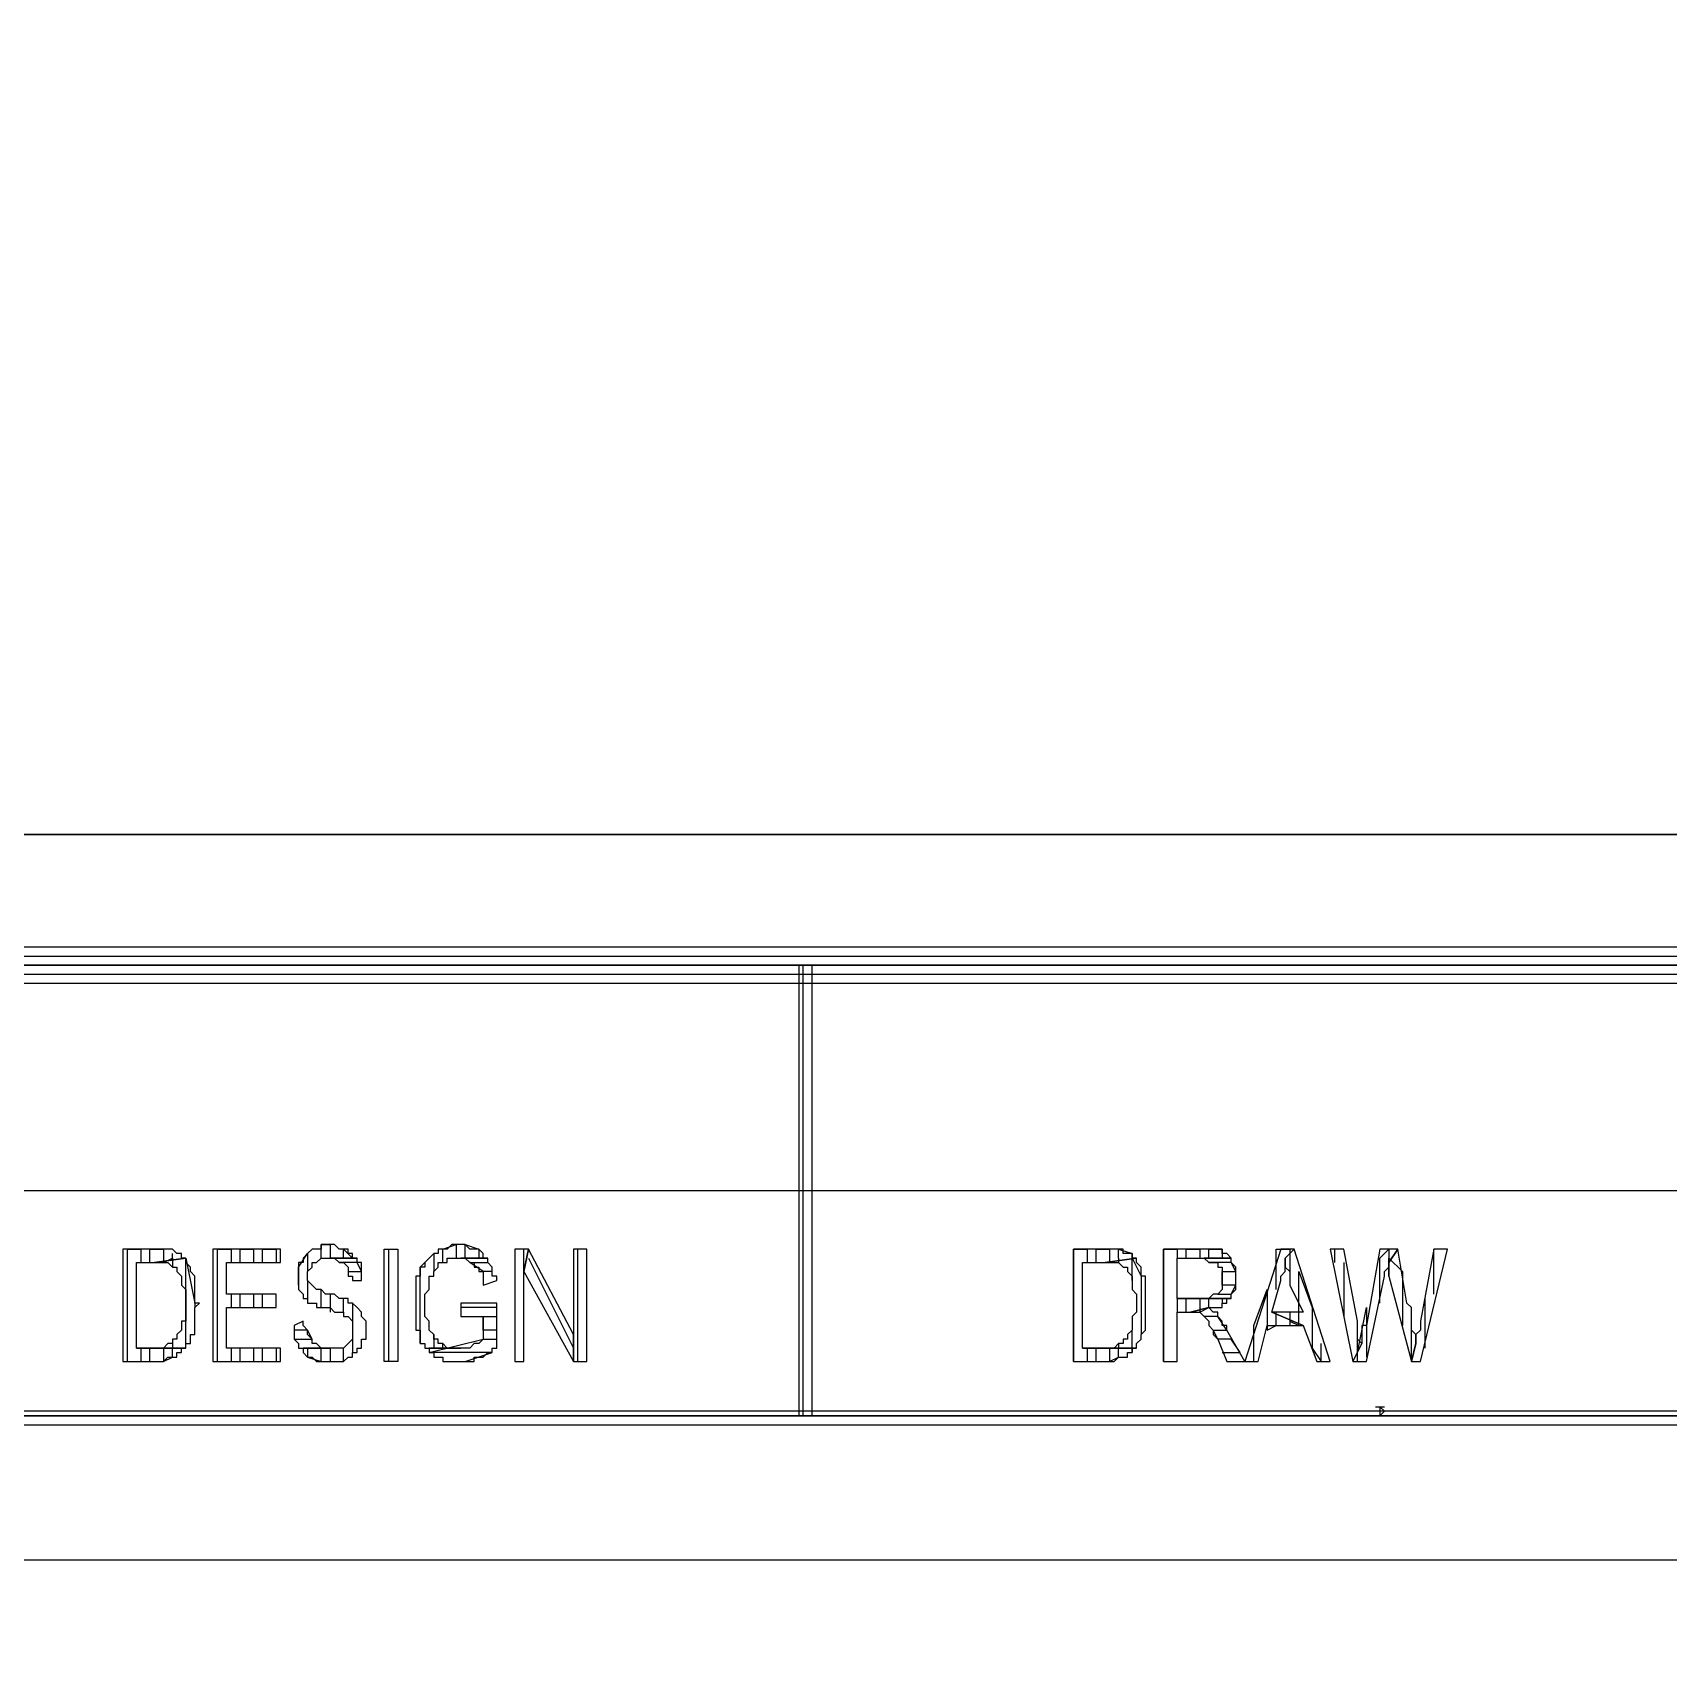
# Model space of a CAD drawing. Extents: x 0 to 594, y 0 to 420.
# Drawn here: x 486.9 to 523.2, y 66.43 to 102.8 of the extents above; entities that cross this region are included whole.
import ezdxf

# ---------------------------------------------------------------- set-up
doc = ezdxf.new("R2010")
doc.units = 0

msp = doc.modelspace()

# ---------------------------------------------------------------- linework, layer by layer
at = {"layer": 'GT_1', "flags": 128}
for points in [[(25, 10), (584, 10), (584, 85), (404, 85), (404, 410), (25, 410), (25, 10)], [(584, 85), (584, 410), (404, 410), (404, 85), (584, 85)], [(404, 82.5), (404, 81.7), (584, 81.7), (584, 82.5), (404, 82.5)], [(404, 81.9), (584, 81.9), (584, 82.1), (404, 82.1), (404, 82.3), (584, 82.3)], [(404, 82.1), (584, 82.1)], [(503.9, 72.1), (504.2, 72.1), (504.2, 82.1), (503.9, 82.1), (503.9, 72.1)], [(504, 72.1), (504, 82.1)], [(404, 77.1), (584, 77.1)], [(489.6, 75.8), (488.9, 75.8), (488.9, 73.3), (489.6, 73.3), (489.7, 73.3), (489.7, 73.3), (489.8, 73.3), (489.8, 73.3), (489.9, 73.4), (489.9, 73.4), (490, 73.4), (490, 73.4), (490.1, 73.4), (490.1, 73.5), (490.2, 73.5), (490.2, 73.5), (490.2, 73.6), (490.3, 73.6), (489.2, 73.6), (489.2, 75.5), (489.6, 75.5), (490.3, 75.6), (490.2, 75.6), (490.2, 75.7), (490.2, 75.7), (490.1, 75.7), (490.1, 75.7), (490, 75.8), (489.9, 75.8), (489.9, 75.8), (489.8, 75.8), (489.8, 75.8), (489.7, 75.8), (489.7, 75.8), (489.6, 75.8)], [(489, 73.3), (489, 75.8), (489.3, 75.8), (489.3, 75.5)], [(489.5, 75.5), (489.5, 75.8), (489.8, 75.8), (489.8, 75.5)], [(490, 75.6), (490, 75.7)], [(492.4, 75.8), (490.9, 75.8), (490.9, 73.3), (492.4, 73.3), (492.4, 73.6), (491.2, 73.6), (491.2, 74.5), (492.3, 74.5), (492.3, 74.8), (491.2, 74.8), (491.2, 75.5), (492.4, 75.5), (492.4, 75.8)], [(491, 73.3), (491, 75.8), (491.3, 75.8), (491.3, 75.5)], [(491.5, 75.5), (491.5, 75.8), (491.8, 75.8), (491.8, 75.5)], [(492, 75.5), (492, 75.8), (492.3, 75.8), (492.3, 75.5)], [(493.5, 75.9), (493.4, 75.9), (493.4, 75.9), (493.3, 75.9), (493.3, 75.8), (493.2, 75.8), (493.2, 75.8), (493.1, 75.8), (493.1, 75.8), (493, 75.7), (493, 75.7), (492.9, 75.6), (492.9, 75.6), (492.9, 75.5), (492.8, 75.5), (492.8, 75.4), (492.8, 75.4), (492.8, 75.3), (492.8, 75.2), (492.8, 75.2), (492.8, 75.1), (492.8, 75.1), (492.8, 75), (492.8, 74.9), (492.8, 74.9), (492.9, 74.8), (492.9, 74.8), (492.9, 74.7), (493, 74.7), (493, 74.6), (493.1, 74.6), (493.1, 74.6), (493.1, 74.6), (493.2, 74.6), (493.2, 74.5), (493.3, 74.5), (493.4, 74.5), (493.4, 74.5), (493.5, 74.5), (493.6, 74.4), (493.6, 74.4), (493.7, 74.4), (493.7, 74.4), (493.8, 74.4), (493.8, 74.4), (493.8, 74.3), (493.9, 74.3), (493.9, 74.3), (494, 74.2), (494, 74.2), (494, 74.1), (494, 74.1), (494, 74), (494, 74), (494, 73.9), (494, 73.9), (494, 73.8), (493.9, 73.7), (493.9, 73.7), (493.9, 73.7), (493.8, 73.6), (493.8, 73.6), (493.7, 73.6), (493.6, 73.6), (493.6, 73.6), (493.5, 73.6), (492.9, 73.6), (492.9, 73.5), (492.9, 73.5), (493, 73.4), (493, 73.4), (493.1, 73.4), (493.1, 73.4), (493.1, 73.4), (493.2, 73.3), (493.2, 73.3), (493.3, 73.3), (493.4, 73.3), (493.4, 73.3), (493.5, 73.3), (493.5, 73.3), (493.6, 73.3), (493.6, 73.3), (493.7, 73.3), (493.7, 73.3), (493.8, 73.3), (493.8, 73.3), (493.9, 73.4), (493.9, 73.4), (494, 73.4), (494, 73.5), (494.1, 73.5), (494.1, 73.6), (494.2, 73.6), (494.2, 73.7), (494.2, 73.7), (494.2, 73.8), (494.3, 73.8), (494.3, 73.9), (494.3, 74), (494.3, 74), (494.3, 74.1), (494.3, 74.1), (494.3, 74.2), (494.2, 74.3), (494.2, 74.3), (494.2, 74.4), (494.2, 74.4), (494.1, 74.5), (494.1, 74.5), (494, 74.6), (494, 74.6), (493.9, 74.6), (493.9, 74.7), (493.9, 74.7), (493.8, 74.7), (493.8, 74.7), (493.7, 74.7), (493.6, 74.8), (493.6, 74.8), (493.5, 74.8), (493.4, 74.8), (493.4, 74.8), (493.3, 74.9), (493.2, 74.9), (493.2, 74.9), (493.2, 74.9), (493.1, 75), (493.1, 75), (493.1, 75), (493, 75.1), (493, 75.1), (493, 75.2), (493, 75.2), (493, 75.3), (493.1, 75.4), (493.1, 75.4), (493.1, 75.5), (493.2, 75.5), (493.2, 75.5), (493.2, 75.5), (493.3, 75.6), (493.3, 75.6), (493.4, 75.6), (493.5, 75.6), (494.1, 75.6), (494, 75.6), (494, 75.7), (494, 75.7), (493.9, 75.7), (493.9, 75.8), (493.8, 75.8), (493.8, 75.8), (493.7, 75.8), (493.6, 75.9), (493.6, 75.9), (493.5, 75.9), (493.5, 75.9)], [(492.8, 75), (492.8, 75.4), (493, 75.7), (493, 75.3)], [(493.3, 75.6), (493.3, 75.9), (493.5, 75.9), (493.5, 75.6)], [(493.8, 75.6), (493.8, 75.8), (494, 75.6), (494, 75.6)], [(494.7, 73.3), (494.7, 75.8), (495, 75.8), (495, 73.3), (494.7, 73.3)], [(494.8, 73.3), (494.8, 75.8)], [(496.4, 75.9), (496.3, 75.9), (496.2, 75.9), (496.2, 75.9), (496.1, 75.8), (496.1, 75.8), (496, 75.8), (496, 75.8), (495.9, 75.8), (495.9, 75.7), (495.8, 75.7), (495.8, 75.7), (495.8, 75.7), (495.7, 75.6), (495.7, 75.6), (495.6, 75.5), (495.6, 75.5), (495.6, 75.4), (495.5, 75.4), (495.5, 75.3), (495.5, 75.2), (495.4, 75.2), (495.4, 75.1), (495.4, 75), (495.4, 75), (495.4, 74.9), (495.4, 74.8), (495.4, 74.8), (495.4, 74.7), (495.4, 74.6), (495.4, 74.6), (495.4, 74.5), (495.4, 74.4), (495.4, 74.4), (495.4, 74.3), (495.4, 74.2), (495.4, 74.1), (495.4, 74.1), (495.4, 74), (495.5, 74), (495.5, 73.9), (495.5, 73.9), (495.5, 73.8), (495.5, 73.7), (495.6, 73.7), (495.6, 73.6), (495.7, 73.6), (495.7, 73.6), (496.4, 73.6), (496.3, 73.6), (496.2, 73.6), (496.2, 73.6), (496.1, 73.6), (496.1, 73.6), (496, 73.7), (496, 73.7), (495.9, 73.7), (495.9, 73.8), (495.8, 73.8), (495.8, 73.9), (495.8, 73.9), (495.7, 74), (495.7, 74), (495.7, 74.1), (495.7, 74.2), (495.7, 74.2), (495.6, 74.3), (495.6, 74.4), (495.6, 74.4), (495.6, 74.5), (495.6, 74.6), (495.6, 74.6), (495.6, 74.7), (495.6, 74.8), (495.6, 74.8), (495.7, 74.9), (495.7, 75), (495.7, 75), (495.7, 75.1), (495.7, 75.1), (495.7, 75.2), (495.8, 75.2), (495.8, 75.3), (495.8, 75.3), (495.9, 75.4), (495.9, 75.4), (495.9, 75.5), (496, 75.5), (496, 75.5), (496.1, 75.5), (496.1, 75.6), (496.2, 75.6), (496.2, 75.6), (496.3, 75.6), (496.4, 75.6), (497, 75.6), (496.9, 75.6), (496.9, 75.7), (496.9, 75.7), (496.8, 75.8), (496.7, 75.8), (496.7, 75.8), (496.6, 75.8), (496.6, 75.8), (496.5, 75.9), (496.5, 75.9), (496.4, 75.9), (496.4, 75.9)], [(495.5, 73.7), (495.5, 75.4), (495.8, 75.7), (495.8, 75.3)], [(496, 75.5), (496, 75.8), (496.3, 75.9), (496.3, 75.6), (496.5, 75.6), (496.5, 75.9), (496.8, 75.8), (496.8, 75.6)], [(497.9, 75.8), (497.6, 75.8), (497.6, 73.3), (497.8, 73.3), (497.8, 75.3), (497.9, 75.8)], [(497.8, 73.3), (497.8, 75.8)], [(497.9, 75.8), (497.8, 75.3), (498.9, 73.3), (498.9, 73.9), (497.9, 75.8)], [(499.2, 75.8), (498.9, 75.8), (498.9, 73.9), (498.9, 73.3), (499.2, 73.3), (499.2, 75.8)], [(499, 73.3), (499, 75.8)], [(510, 73.3), (510, 75.8), (510.3, 75.8), (510.3, 75.5)], [(510.7, 75.8), (510, 75.8), (510, 73.3), (510.7, 73.3), (510.8, 73.3), (510.8, 73.3), (510.9, 73.3), (510.9, 73.3), (511, 73.4), (511, 73.4), (511.1, 73.4), (511.1, 73.4), (511.2, 73.4), (511.2, 73.5), (511.3, 73.5), (511.3, 73.5), (511.3, 73.6), (511.4, 73.6), (510.2, 73.6), (510.2, 75.5), (510.7, 75.5), (511.4, 75.6), (511.3, 75.6), (511.3, 75.7), (511.2, 75.7), (511.2, 75.7), (511.1, 75.7), (511.1, 75.8), (511, 75.8), (511, 75.8), (511, 75.8), (510.9, 75.8), (510.9, 75.8), (510.8, 75.8), (510.7, 75.8), (510.7, 75.8)], [(510.5, 75.5), (510.5, 75.8), (510.8, 75.8), (510.8, 75.5)], [(511, 75.6), (511, 75.8), (511.3, 75.7), (511.3, 75.6)], [(512, 73.3), (512, 75.8), (512.3, 75.8), (512.3, 75.6)], [(512.9, 75.8), (512, 75.8), (512, 73.3), (512.3, 73.3), (512.3, 74.4), (512.6, 74.4), (513, 74.5), (513.1, 74.5), (513.1, 74.5), (513.2, 74.5), (513.3, 74.5), (513.3, 74.6), (513.4, 74.6), (513.4, 74.6), (513.4, 74.7), (513.5, 74.7), (513.5, 74.7), (512.3, 74.7), (512.3, 75.6), (512.9, 75.6), (513.5, 75.6), (513.4, 75.7), (513.4, 75.7), (513.3, 75.7), (513.3, 75.8), (513.3, 75.8), (513.2, 75.8), (513.2, 75.8), (513.1, 75.8), (513.1, 75.8), (513, 75.8), (513, 75.8), (512.9, 75.8)], [(512.5, 75.6), (512.5, 75.8), (512.8, 75.8), (512.8, 75.6)], [(513, 75.6), (513, 75.8), (513.3, 75.8), (513.3, 75.6)], [(514.9, 75.8), (514.6, 75.8), (513.8, 73.3), (514.1, 73.3), (514.3, 74.1), (515.1, 74.1), (514.4, 74.4), (514.6, 75.1), (514.6, 75.1), (514.6, 75.2), (514.6, 75.2), (514.7, 75.3), (514.7, 75.4), (514.7, 75.4), (514.7, 75.5), (514.7, 75.6), (514.9, 75.8)], [(514.9, 75.8), (514.7, 75.6), (514.7, 75.5), (514.7, 75.5), (514.7, 75.4), (514.8, 75.3), (514.8, 75.3), (514.8, 75.2), (514.8, 75.1), (514.8, 75), (515.1, 74.4), (514.4, 74.4), (515.1, 74.1), (515.4, 73.3), (515.7, 73.3), (514.9, 75.8)], [(514.5, 74.9), (514.5, 75.8), (514.8, 75.8), (514.8, 75.7)], [(514.8, 75.7), (514.8, 75.3)], [(516, 75.8), (515.7, 75.8), (516.2, 73.3), (516.4, 73.7), (516.4, 73.7), (516.3, 73.8), (516.3, 73.8), (516.3, 73.9), (516.3, 74), (516.3, 74.1), (516.3, 74.1), (516.3, 74.2), (516, 75.8)], [(515.8, 75.5), (515.8, 75.8)], [(517.2, 75.8), (516.8, 75.8), (516.5, 74.1), (516.4, 74.1), (516.4, 74.1), (516.4, 74), (516.4, 74), (516.4, 73.9), (516.4, 73.8), (516.4, 73.7), (516.2, 73.3), (516.5, 73.3), (516.9, 75.2), (516.9, 75.3), (516.9, 75.3), (517, 75.4), (517, 75.4), (517, 75.5), (517.2, 75.8)], [(516.8, 74.6), (516.8, 75.6), (517, 75.8), (517, 75.6)], [(517.2, 75.8), (517, 75.5), (517, 75.5), (517, 75.4), (517, 75.3), (517, 75.2), (517.5, 73.3), (517.6, 73.7), (517.6, 73.7), (517.6, 73.8), (517.6, 73.9), (517.6, 73.9), (517.5, 74), (517.5, 74.1), (517.5, 74.1), (517.5, 74.2), (517.5, 74.3), (517.5, 74.3), (517.5, 74.4), (517.5, 74.5), (517.4, 74.6), (517.2, 75.8)], [(518.3, 75.8), (518, 75.8), (517.7, 74.2), (517.7, 74.1), (517.7, 74.1), (517.7, 74), (517.6, 73.9), (517.6, 73.9), (517.6, 73.8), (517.6, 73.7), (517.6, 73.7), (517.5, 73.3), (517.7, 73.3), (518.3, 75.8)], [(518, 74.8), (518, 75.8)], [(490.3, 75.6), (489.6, 75.5), (489.7, 75.5), (489.7, 75.5), (489.8, 75.5), (489.8, 75.5), (489.9, 75.5), (489.9, 75.5), (489.9, 75.5), (490, 75.4), (490, 75.4), (490.1, 75.4), (490.1, 75.3), (490.1, 75.3), (490.2, 75.2), (490.2, 75.1), (490.2, 75.1), (490.2, 75), (490.2, 75), (490.3, 74.9), (490.3, 74.8), (490.3, 74.8), (490.3, 74.7), (490.3, 74.6), (490.3, 74.5), (490.3, 74.4), (490.3, 74.4), (490.3, 74.3), (490.3, 74.2), (490.2, 74.2), (490.2, 74.1), (490.2, 74.1), (490.2, 74), (490.2, 74), (490.1, 73.9), (490.1, 73.8), (490.1, 73.8), (490, 73.8), (490, 73.7), (490, 73.7), (489.9, 73.7), (489.9, 73.7), (489.8, 73.6), (489.8, 73.6), (489.7, 73.6), (489.7, 73.6), (489.6, 73.6), (489.2, 73.6), (490.3, 73.6), (490.3, 73.7), (490.4, 73.7), (490.4, 73.8), (490.4, 73.8), (490.4, 73.9), (490.5, 73.9), (490.5, 74), (490.5, 74.1), (490.5, 74.1), (490.5, 74.2), (490.5, 74.2), (490.5, 74.3), (490.5, 74.4), (490.5, 74.4), (490.5, 74.5), (490.6, 74.6), (490.5, 74.6), (490.5, 74.7), (490.5, 74.8), (490.5, 74.9), (490.5, 74.9), (490.5, 75), (490.5, 75.1), (490.5, 75.1), (490.5, 75.2), (490.5, 75.2), (490.4, 75.3), (490.4, 75.4), (490.4, 75.4), (490.3, 75.5), (490.3, 75.5), (490.3, 75.6)], [(489.8, 75.5), (489.8, 75.5), (490, 75.6), (490, 75.4)], [(490, 73.8), (490, 73.6), (490.3, 73.6), (490.3, 75.6), (490.5, 74.6), (490.5, 74.5)], [(494.1, 75.6), (493.5, 75.6), (493.5, 75.6), (493.6, 75.6), (493.6, 75.6), (493.7, 75.5), (493.7, 75.5), (493.8, 75.5), (493.8, 75.5), (493.9, 75.4), (493.9, 75.4), (493.9, 75.3), (493.9, 75.2), (494, 75.2), (494, 75.1), (494.2, 75.1), (494.2, 75.1), (494.2, 75.2), (494.2, 75.3), (494.2, 75.3), (494.2, 75.4), (494.2, 75.5), (494.1, 75.5), (494.1, 75.5), (494.1, 75.6)], [(493.9, 75.3), (494.2, 75.3), (494.1, 75.5), (493.7, 75.5)], [(497, 75.6), (496.4, 75.6), (496.4, 75.6), (496.5, 75.6), (496.5, 75.6), (496.6, 75.5), (496.6, 75.5), (496.7, 75.5), (496.7, 75.4), (496.8, 75.4), (496.8, 75.3), (496.8, 75.3), (496.9, 75.3), (496.9, 75.2), (496.9, 75.1), (496.9, 75), (497.2, 75.1), (497.2, 75.2), (497.1, 75.2), (497.1, 75.3), (497.1, 75.4), (497.1, 75.4), (497, 75.5), (497, 75.5), (497, 75.6)], [(497.1, 75.3), (496.9, 75.3), (496.6, 75.5), (497, 75.5)], [(497.9, 75.6), (498.9, 73.6)], [(511.4, 75.6), (510.7, 75.5), (510.7, 75.5), (510.8, 75.5), (510.8, 75.5), (510.9, 75.5), (510.9, 75.5), (511, 75.5), (511, 75.5), (511, 75.5), (511.1, 75.4), (511.1, 75.4), (511.2, 75.4), (511.2, 75.3), (511.2, 75.3), (511.3, 75.2), (511.3, 75.1), (511.3, 75.1), (511.3, 75), (511.3, 75), (511.3, 74.9), (511.4, 74.8), (511.4, 74.8), (511.4, 74.7), (511.4, 74.6), (511.4, 74.5), (511.4, 74.4), (511.4, 74.4), (511.3, 74.3), (511.3, 74.2), (511.3, 74.2), (511.3, 74.1), (511.3, 74.1), (511.3, 74), (511.3, 74), (511.2, 73.9), (511.2, 73.8), (511.2, 73.8), (511.1, 73.8), (511.1, 73.7), (511, 73.7), (511, 73.7), (511, 73.7), (510.9, 73.6), (510.9, 73.6), (510.8, 73.6), (510.7, 73.6), (510.7, 73.6), (510.2, 73.6), (511.4, 73.6), (511.4, 73.7), (511.4, 73.7), (511.5, 73.8), (511.5, 73.8), (511.5, 73.9), (511.5, 73.9), (511.6, 74), (511.6, 74.1), (511.6, 74.1), (511.6, 74.2), (511.6, 74.2), (511.6, 74.3), (511.6, 74.4), (511.6, 74.4), (511.6, 74.5), (511.6, 74.6), (511.6, 74.6), (511.6, 74.7), (511.6, 74.8), (511.6, 74.9), (511.6, 74.9), (511.6, 75), (511.6, 75.1), (511.6, 75.1), (511.6, 75.2), (511.5, 75.2), (511.5, 75.3), (511.5, 75.4), (511.5, 75.4), (511.4, 75.5), (511.4, 75.5), (511.4, 75.6)], [(511, 75.6), (511, 75.5)], [(511.3, 75.1), (511.3, 75.6), (511.5, 75.2), (511.5, 73.9)], [(513.5, 75.6), (512.9, 75.6), (512.9, 75.6), (513, 75.5), (513.1, 75.5), (513.1, 75.5), (513.2, 75.5), (513.2, 75.5), (513.2, 75.4), (513.3, 75.4), (513.3, 75.3), (513.3, 75.3), (513.3, 75.2), (513.3, 75.1), (513.3, 75.1), (513.3, 75), (513.3, 75), (513.3, 74.9), (513.3, 74.9), (513.2, 74.8), (513.2, 74.8), (513.1, 74.8), (513.1, 74.8), (513, 74.7), (513, 74.7), (512.9, 74.7), (512.8, 74.7), (512.3, 74.7), (513.5, 74.7), (513.5, 74.8), (513.5, 74.8), (513.6, 74.9), (513.6, 74.9), (513.6, 75), (513.6, 75.1), (513.6, 75.1), (513.6, 75.2), (513.6, 75.3), (513.6, 75.3), (513.6, 75.4), (513.5, 75.5), (513.5, 75.5), (513.5, 75.5), (513.5, 75.6)], [(513.2, 74.8), (513.5, 74.8), (513.6, 75), (513.3, 75), (513.3, 75.3), (513.6, 75.3), (513.5, 75.5), (513, 75.5)], [(514.8, 74.4), (514.8, 74.2), (515, 74.1), (515, 74.4), (515, 75.3), (515.3, 74.5), (515.3, 73.6), (515.5, 73.3), (515.5, 73.7)], [(516, 75.5), (516, 74.3)], [(517, 75.2), (517, 75.6), (517.3, 75.3), (517.3, 74.1)], [(493, 75.1), (493, 74.6)], [(491.3, 74.8), (491.3, 74.5)], [(491.5, 74.5), (491.5, 74.8)], [(491.8, 74.8), (491.8, 74.5)], [(492, 74.5), (492, 74.8)], [(493.3, 74.5), (493.3, 74.9)], [(493.5, 74.8), (493.5, 74.4)], [(493.8, 74.4), (493.8, 74.7)], [(494, 74.6), (494, 73.5)], [(497.2, 74.6), (496.4, 74.6), (496.4, 74.3), (496.9, 74.3), (496.9, 73.8), (496.9, 73.8), (496.9, 73.8), (496.8, 73.7), (496.8, 73.7), (496.7, 73.7), (496.6, 73.6), (496.6, 73.6), (496.5, 73.6), (496.5, 73.6), (496.4, 73.6), (496.4, 73.6), (495.7, 73.6), (495.7, 73.5), (495.8, 73.5), (495.8, 73.4), (495.9, 73.4), (495.9, 73.4), (496, 73.4), (496, 73.3), (496.1, 73.3), (496.1, 73.3), (496.2, 73.3), (496.3, 73.3), (496.3, 73.3), (496.4, 73.3), (496.4, 73.3), (496.5, 73.3), (496.5, 73.3), (496.6, 73.3), (496.6, 73.3), (496.7, 73.3), (496.7, 73.4), (496.8, 73.4), (496.8, 73.4), (496.9, 73.4), (496.9, 73.4), (497, 73.5), (497, 73.5), (497.1, 73.5), (497.1, 73.6), (497.2, 73.6), (497.2, 73.7), (497.2, 74.6)], [(512.3, 74.7), (512.3, 74.4), (512.5, 74.4), (512.5, 74.7)], [(512.8, 74.7), (512.8, 74.4), (513, 74.5), (513, 74.7)], [(513.3, 74.7), (513.3, 74.6)], [(514, 73.3), (514, 74.1), (514.3, 74.9), (514.3, 74), (514.5, 74.1), (514.5, 74.3)], [(517.8, 74.7), (517.8, 73.6)], [(492.9, 74.2), (492.7, 74.1), (492.7, 74.1), (492.7, 74), (492.7, 73.9), (492.7, 73.9), (492.7, 73.8), (492.8, 73.7), (492.8, 73.7), (492.8, 73.6), (492.9, 73.6), (493.5, 73.6), (493.5, 73.6), (493.4, 73.6), (493.4, 73.6), (493.3, 73.6), (493.3, 73.6), (493.2, 73.7), (493.2, 73.7), (493.1, 73.7), (493.1, 73.8), (493.1, 73.8), (493, 73.9), (493, 73.9), (493, 73.9), (493, 74), (492.9, 74.1), (492.9, 74.2)], [(496.2, 73.3), (496.5, 73.3), (497.1, 73.5), (495.7, 73.5), (496.9, 73.8), (497.2, 73.8), (497.2, 74), (496.9, 74), (496.9, 74.3), (497.2, 74.3), (497.2, 74.5), (496.4, 74.5)], [(513, 74.5), (512.6, 74.4), (512.6, 74.4), (512.7, 74.4), (512.7, 74.4), (512.8, 74.4), (512.8, 74.4), (512.9, 74.3), (512.9, 74.3), (512.9, 74.3), (513, 74.2), (513, 74.1), (513, 74.1), (513.1, 74), (513.1, 74), (513.1, 73.9), (513.2, 73.8), (513.4, 73.3), (513.8, 73.3), (513.4, 74), (513.4, 74.1), (513.3, 74.1), (513.3, 74.2), (513.3, 74.2), (513.2, 74.3), (513.2, 74.3), (513.2, 74.4), (513.1, 74.4), (513.1, 74.4), (513, 74.5)], [(513.3, 73.5), (513.7, 73.5), (513.5, 73.8), (513.2, 73.8), (513.1, 74), (513.4, 74), (513.2, 74.3), (512.9, 74.3)], [(514.5, 74.3), (514.5, 74.4)], [(514.8, 74.2), (514.8, 74.1), (515, 74.1), (515, 74.1)], [(516.3, 73.3), (516.3, 73.5), (516.5, 74.5), (516.5, 73.4)], [(492.7, 73.8), (493.1, 73.8), (493, 74), (492.7, 74)], [(495.8, 73.9), (495.8, 73.6), (496, 73.6), (496, 73.7)], [(511, 73.7), (511, 73.6), (511.3, 73.6), (511.3, 74)], [(516.3, 73.5), (516.3, 74.1)], [(517.5, 73.5), (517.5, 74)], [(489.3, 73.6), (489.3, 73.3), (489.5, 73.3), (489.5, 73.6)], [(489.8, 73.6), (489.8, 73.6)], [(489.8, 73.6), (489.8, 73.3), (490, 73.4), (490, 73.6)], [(491.3, 73.6), (491.3, 73.3), (491.5, 73.3), (491.5, 73.6)], [(491.8, 73.6), (491.8, 73.3), (492, 73.3), (492, 73.6)], [(492.3, 73.6), (492.3, 73.3)], [(493, 73.6), (493, 73.4), (493.3, 73.3), (493.3, 73.6)], [(493.5, 73.6), (493.5, 73.3), (493.8, 73.3), (493.8, 73.6)], [(510.3, 73.6), (510.3, 73.3), (510.5, 73.3), (510.5, 73.6)], [(510.8, 73.6), (510.8, 73.6)], [(510.8, 73.6), (510.8, 73.3), (511, 73.4), (511, 73.6)], [(511.3, 73.6), (511.3, 73.5)], [(517.5, 73.3), (517.5, 73.5)], [(404, 72.2), (404, 71.9), (584, 71.9), (584, 72.2), (404, 72.2)], [(404, 72.1), (584, 72.1)], [(404, 72.1), (584, 72.1)], [(564, 72.1), (544, 72.1), (524, 72.1), (504, 72.1), (484, 72.1), (464, 72.1)], [(516.7, 72.3), (516.9, 72.3)], [(516.8, 72.1), (516.9, 72.2), (516.8, 72.3), (516.8, 72.2), (516.8, 72.1)], [(519.3, 72.1), (527.7, 72.1)], [(477.8, 68.9), (535.2, 68.9)]]:
    msp.add_lwpolyline(points, dxfattribs=at)

doc.saveas('drawing.dxf')
